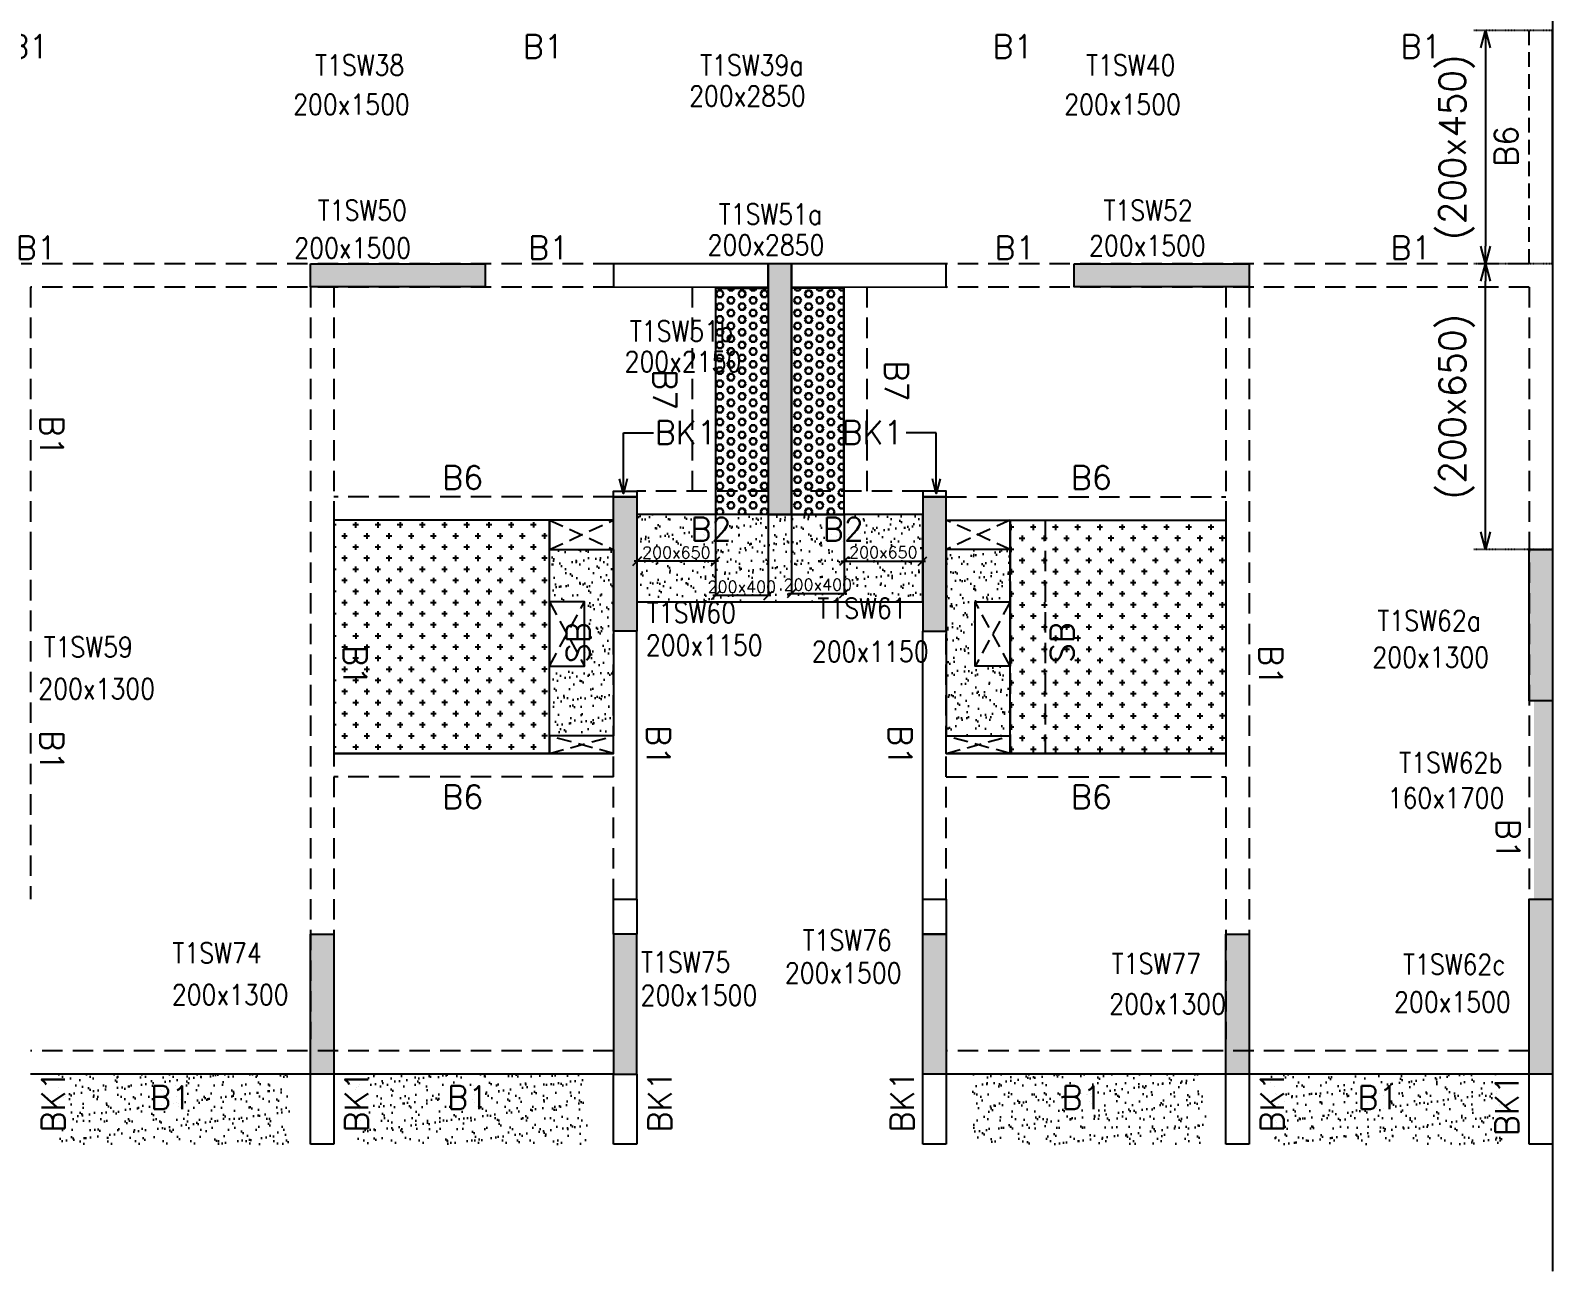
# Model space of a CAD drawing. Header units: millimetres. Extents: x 1078357 to 2594950, y -5122486 to -4636555.
# Drawn here: x 1728150 to 1741200, y -4675773 to -4665131 of the extents above; entities that cross this region are included whole.
import ezdxf

# ---------------------------------------------------------------- set-up
doc = ezdxf.new("R2010")
doc.units = ezdxf.units.MM
doc.header["$PDMODE"] = 35
for name, pattern in [('CONTINOUS', [0]), ('DOT', [0.25, 0, -0.25]), ('HIDDEN', [0.375, 0.25, -0.125]), ('New Retail block$0$CONTINOUS', [0])]:
    doc.linetypes.add(name, pattern=pattern)
doc.layers.get('0').update_dxf_attribs({"lineweight": 0})
doc.layers.get('Defpoints').update_dxf_attribs({"lineweight": 0})
for name, color, linetype, lineweight in [('A-_ANOTDIMA_D-', 6, 'Continuous', 13), ('COL. NO.', 30, 'Continuous', 25), ('COL. SIZE', 7, 'Continuous', 25), ('DIM', 9, 'Continuous', 25), ('HATCH', 8, 'Continuous', 30)]:
    doc.layers.add(name, color=color, linetype=linetype, lineweight=lineweight)
for name, color, linetype in [('B-200x325', 201, 'HIDDEN'), ('DROP SLAB', 8, 'Continuous'), ('EXPANSION JOINT', 10, 'HIDDEN'), ('NON STR. RCC WALL', 6, 'Continuous'), ('S-BEAM', 3, 'HIDDEN'), ('S-BEAM NO.', 6, 'Continuous'), ('S-COLUMN', 1, 'Continuous'), ('S-CUTOUT', 8, 'HIDDEN'), ('S-DIM', 2, 'Continuous'), ('S-SLAB-PROJECTION', 54, 'New Retail block$0$CONTINOUS'), ('SLAB FOLD', 8, 'Continuous')]:
    doc.layers.add(name, color=color, linetype=linetype)
doc.styles.add('Roman', font='romans')
doc.styles.add('ROMANS', font='romans.shx', dxfattribs={"width": 0.85})
doc.dimstyles.new('HARESH', dxfattribs={"dimtxt": 150, "dimasz": 75, "dimexe": 0, "dimexo": 0, "dimgap": 25, "dimtad": 1, "dimdec": 0, "dimdsep": 46, "dimtxsty": 'Roman', "dimblk": 'OBLIQUE', "dimcen": 225, "dimdle": 25, "dimclrd": 2, "dimclre": 2, "dimclrt": 7, "dimadec": 8, "dimazin": 1, "dimtfac": 1, "dimtdec": 0, "dimtmove": 0, "dimatfit": 0, "dimfxl": 1, "dimlwd": -1, "dimlwe": -1, "dimarcsym": 0})
pattern_1 = [(180, (602125.096, 207843.35), (-7e-15, -54.99261315), [31.75, -63.5]), (300, (602125.096, 207843.35), (47.625, 27.4963066), [31.75, -63.5]), (240, (602093.346, 207843.35), (47.625, -27.4963066), [31.75, -63.5])]

# ---------------------------------------------------------------- blocks, each defined once
blk = doc.blocks.new('_Open30')
at = {"color": 0, "linetype": 'ByBlock', "lineweight": -2}
for p, q in [((-1, 0.268), (0, 0)), ((0, 0), (-1, -0.268)), ((0, 0), (-1, 0))]:
    blk.add_line(p, q, dxfattribs=at)
blk = doc.blocks.new('*D1562')
at = {"layer": 'Defpoints', "color": 0, "linetype": 'CONTINOUS', "ltscale": 0.5, "transparency": 16777216}
for p in [(1740626, -4667131), (1741200, -4667131, 0), (1741200, -4669581, 0)]:
    blk.add_point(p, dxfattribs=at)
at = {"layer": 'S-DIM', "color": 2, "linetype": 'DOT', "ltscale": 0.5, "transparency": 16777216}
for p, q in [((1741200, -4667131), (1740526, -4667131)), ((1741200, -4669581), (1740526, -4669581))]:
    blk.add_line(p, q, dxfattribs=at)
at = {"layer": 'S-DIM', "color": 2, "linetype": 'CONTINOUS', "ltscale": 0.5, "transparency": 16777216}
blk.add_line((1740626, -4669431), (1740626, -4667281), dxfattribs=at)
at = {"layer": 'S-DIM', "color": 2, "linetype": 'CONTINOUS', "ltscale": 0.5, "transparency": 16777216, "xscale": 150, "yscale": 150, "zscale": 150}
for p, rotation in [((1740626, -4667131), 90), ((1740626, -4669581), 270)]:
    blk.add_blockref('_Open30', p, dxfattribs=dict(at, rotation=rotation))
at = {"layer": 'S-DIM', "color": 7, "linetype": 'CONTINOUS', "ltscale": 0.5, "transparency": 16777216, "insert": (1740379, -4668356), "char_height": 225, "attachment_point": 5, "rotation": 90, "style": 'Roman'}
blk.add_mtext('(200x650)', dxfattribs=at)
blk = doc.blocks.new('*D1563')
at = {"layer": 'Defpoints', "color": 0, "linetype": 'CONTINOUS', "ltscale": 0.5, "transparency": 16777216}
for p in [(1741200, -4665131, 0), (1740626, -4667131), (1741200, -4667131, 0)]:
    blk.add_point(p, dxfattribs=at)
at = {"layer": 'S-DIM', "color": 2, "linetype": 'DOT', "ltscale": 0.5, "transparency": 16777216}
for p, q in [((1741200, -4665131), (1740526, -4665131)), ((1741200, -4667131), (1740526, -4667131))]:
    blk.add_line(p, q, dxfattribs=at)
at = {"layer": 'S-DIM', "color": 2, "linetype": 'CONTINOUS', "ltscale": 0.5, "transparency": 16777216}
blk.add_line((1740626, -4665281), (1740626, -4666981), dxfattribs=at)
at = {"layer": 'S-DIM', "color": 2, "linetype": 'CONTINOUS', "ltscale": 0.5, "transparency": 16777216, "xscale": 150, "yscale": 150, "zscale": 150}
for p, rotation in [((1740626, -4665131), 90), ((1740626, -4667131), 270)]:
    blk.add_blockref('_Open30', p, dxfattribs=dict(at, rotation=rotation))
at = {"layer": 'S-DIM', "color": 7, "linetype": 'CONTINOUS', "ltscale": 0.5, "transparency": 16777216, "insert": (1740379, -4666131), "char_height": 225, "attachment_point": 5, "rotation": 90, "style": 'Roman'}
blk.add_mtext('(200x450)', dxfattribs=at)
blk = doc.blocks.new('_Oblique')
at = {"color": 0, "linetype": 'ByBlock', "lineweight": -2}
blk.add_line((-0.5, -0.5), (0.5, 0.5), dxfattribs=at)
blk = doc.blocks.new('*D1259')
at = {"layer": 'Defpoints', "color": 0, "ltscale": 700, "transparency": 16777216}
for p in [(1734024, -4669281, 0), (1734474, -4669281, 0), (1734024, -4669976)]:
    blk.add_point(p, dxfattribs=at)
at = {"layer": 'DIM', "color": 2, "ltscale": 700, "transparency": 16777216}
for p, q in [((1734024, -4669281), (1734024, -4669976)), ((1734474, -4669281), (1734474, -4669976)), ((1734499, -4669976), (1733999, -4669976))]:
    blk.add_line(p, q, dxfattribs=at)
at = {"layer": 'DIM', "color": 2, "ltscale": 700, "transparency": 16777216, "xscale": 75, "yscale": 75, "zscale": 75, "rotation": 180}
blk.add_blockref('_Oblique', (1734024, -4669976), dxfattribs=at)
at = {"layer": 'DIM', "color": 2, "ltscale": 700, "transparency": 16777216, "xscale": 75, "yscale": 75, "zscale": 75}
blk.add_blockref('_Oblique', (1734474, -4669976), dxfattribs=at)
at = {"layer": 'DIM', "color": 7, "ltscale": 700, "transparency": 16777216, "insert": (1734249, -4669901), "char_height": 150, "attachment_point": 5, "style": 'Roman'}
blk.add_mtext('{\\H0.666667x;200x400}', dxfattribs=at)
blk = doc.blocks.new('*D1260')
at = {"layer": 'Defpoints', "color": 0, "ltscale": 700, "transparency": 16777216}
for p in [(1733350, -4669281, 0), (1734024, -4669281, 0), (1733350, -4669683)]:
    blk.add_point(p, dxfattribs=at)
at = {"layer": 'DIM', "color": 2, "ltscale": 700, "transparency": 16777216}
for p, q in [((1733350, -4669281), (1733350, -4669683)), ((1734024, -4669281), (1734024, -4669683)), ((1734049, -4669683), (1733325, -4669683))]:
    blk.add_line(p, q, dxfattribs=at)
at = {"layer": 'DIM', "color": 2, "ltscale": 700, "transparency": 16777216, "xscale": 75, "yscale": 75, "zscale": 75, "rotation": 180}
blk.add_blockref('_Oblique', (1733350, -4669683), dxfattribs=at)
at = {"layer": 'DIM', "color": 2, "ltscale": 700, "transparency": 16777216, "xscale": 75, "yscale": 75, "zscale": 75}
blk.add_blockref('_Oblique', (1734024, -4669683), dxfattribs=at)
at = {"layer": 'DIM', "color": 7, "ltscale": 700, "transparency": 16777216, "insert": (1733687, -4669608), "char_height": 150, "attachment_point": 5, "style": 'Roman'}
blk.add_mtext('{\\H0.666667x;200x650}', dxfattribs=at)
blk = doc.blocks.new('*D1261')
at = {"layer": 'Defpoints', "color": 0, "ltscale": 700, "transparency": 16777216}
for p in [(1734674, -4669281, 0), (1735125, -4669281, 0), (1735125, -4669958)]:
    blk.add_point(p, dxfattribs=at)
at = {"layer": 'DIM', "color": 2, "ltscale": 700, "transparency": 16777216}
for p, q in [((1734674, -4669281), (1734674, -4669958)), ((1735125, -4669281), (1735125, -4669958)), ((1734649, -4669958), (1735150, -4669958))]:
    blk.add_line(p, q, dxfattribs=at)
at = {"layer": 'DIM', "color": 2, "ltscale": 700, "transparency": 16777216, "xscale": 75, "yscale": 75, "zscale": 75, "rotation": 180}
blk.add_blockref('_Oblique', (1734674, -4669958), dxfattribs=at)
at = {"layer": 'DIM', "color": 2, "ltscale": 700, "transparency": 16777216, "xscale": 75, "yscale": 75, "zscale": 75}
blk.add_blockref('_Oblique', (1735125, -4669958), dxfattribs=at)
at = {"layer": 'DIM', "color": 7, "ltscale": 700, "transparency": 16777216, "insert": (1734900, -4669883), "char_height": 150, "attachment_point": 5, "style": 'Roman'}
blk.add_mtext('{\\H0.666667x;200x400}', dxfattribs=at)
blk = doc.blocks.new('*D1262')
at = {"layer": 'Defpoints', "color": 0, "ltscale": 700, "transparency": 16777216}
for p in [(1735125, -4669281, 0), (1735799, -4669281, 0), (1735799, -4669681)]:
    blk.add_point(p, dxfattribs=at)
at = {"layer": 'DIM', "color": 2, "ltscale": 700, "transparency": 16777216}
for p, q in [((1735125, -4669281), (1735125, -4669681)), ((1735799, -4669281), (1735799, -4669681)), ((1735100, -4669681), (1735824, -4669681))]:
    blk.add_line(p, q, dxfattribs=at)
at = {"layer": 'DIM', "color": 2, "ltscale": 700, "transparency": 16777216, "xscale": 75, "yscale": 75, "zscale": 75, "rotation": 180}
blk.add_blockref('_Oblique', (1735125, -4669681), dxfattribs=at)
at = {"layer": 'DIM', "color": 2, "ltscale": 700, "transparency": 16777216, "xscale": 75, "yscale": 75, "zscale": 75}
blk.add_blockref('_Oblique', (1735799, -4669681), dxfattribs=at)
at = {"layer": 'DIM', "color": 7, "ltscale": 700, "transparency": 16777216, "insert": (1735462, -4669606), "char_height": 150, "attachment_point": 5, "style": 'Roman'}
blk.add_mtext('{\\H0.666667x;200x650}', dxfattribs=at)
blk = doc.blocks.new('G$CD63B60BD')
at = {"layer": 'COL. NO.', "linetype": 'Continuous', "style": 'ROMANS', "width": 0.85}
for s, p in [('T1SW38', (33940, 8565, -320)), ('T1SW39a', (37242, 8565, -320)), ('T1SW40', (40551, 8565, -320)), ('T1SW50', (33963, 7320, -320)), ('T1SW51a', (37401, 7287, -320)), ('T1SW52', (40700, 7320, -320)), ('T1SW51b', (36639, 6284, -320)), ('T1SW60', (36784, 3871, -320)), ('T1SW61', (38246, 3908, -320)), ('T1SW62a', (43049, 3802, -320)), ('T1SW59', (31613, 3575, -320)), ('T1SW62b', (43235, 2584, -320)), ('T1SW76', (38120, 1062, -320)), ('T1SW74', (32717, 952, -320)), ('T1SW75', (36735, 873, -320)), ('T1SW77', (40770, 861, -320)), ('T1SW62c', (43268, 854, -323))]:
    blk.add_text(s, height=175, dxfattribs=at).set_placement(p)
at = {"layer": 'COL. SIZE', "linetype": 'Continuous', "style": 'ROMANS', "width": 0.85}
for s, p in [('200x1500', (33752, 8228, -320)), ('200x2850', (37147, 8300, -320)), ('200x1500', (40363, 8228, -320)), ('200x2850', (37306, 7022, -320)), ('200x1500', (40576, 7017, -320)), ('200x1500', (33762, 6997, -320)), ('200x2150', (36594, 6023, -320)), ('200x1150', (36776, 3591, -320)), ('200x1150', (38200, 3537, -320)), ('200x1300', (43005, 3488, -320)), ('200x1300', (31567, 3217, -320)), ('160x1700', (43136, 2280, -320)), ('200x1500', (37968, 780, -320)), ('200x1300', (32712, 594, -320)), ('200x1500', (36731, 588, -320)), ('200x1300', (40749, 514, -320)), ('200x1500', (43191, 531, -323))]:
    blk.add_text(s, height=175, dxfattribs=at).set_placement(p)

msp = doc.modelspace()

# ---------------------------------------------------------------- hatches: boundary and pattern name
at = {"layer": 'DROP SLAB'}
h = msp.add_hatch(dxfattribs=at)
h.set_pattern_fill('CROSS', color=8, scale=15, angle=0.03079)
h.set_pattern_definition([(180.03079016, (-8151115.37, 37483640.69), (-95.19879988, -95.30117261), [47.625, -142.875]), (270.03079016, (-8151139.2, 37483664.49), (95.30117261, -95.19879988), [47.625, -142.875])])
h.paths.add_polyline_path([(1732599.6, -4669330.9), (1730749.6, -4669330.9), (1730749.6, -4671330.7), (1732599.6, -4671330.7)])
h = msp.add_hatch(dxfattribs=at)
h.set_pattern_fill('CROSS', color=8, scale=15, angle=0.03079)
h.set_pattern_definition([(180.03079016, (-7053890.66, 32799621.51), (-95.19879988, -95.30117261), [47.625, -142.875]), (270.03079016, (-7053914.48, 32799645.31), (95.30117261, -95.19879988), [47.625, -142.875])])
h.paths.add_polyline_path([(1736549.6, -4669330.9), (1738399.6, -4669330.9), (1738399.6, -4671330.7), (1736549.6, -4671330.7)])
at = {"layer": 'HATCH', "ltscale": 1000}
h = msp.add_hatch(dxfattribs=at)
h.set_pattern_fill('HEX', color=8, scale=10, angle=180)
h.set_pattern_definition(pattern_1)
h.paths.add_polyline_path([(1734474.8, -4667341.4), (1734024.8, -4667341.4), (1734024.8, -4669280.8), (1734474.8, -4669280.8)])
h = msp.add_hatch(dxfattribs=at)
h.set_pattern_fill('HEX', color=8, scale=10, angle=180)
h.set_pattern_definition(pattern_1)
h.paths.add_polyline_path([(1734675.2, -4667341.4), (1735125.2, -4667341.4), (1735125.2, -4669280.8), (1734675.2, -4669280.8)])
at = {"layer": 'HATCH'}
h = msp.add_hatch(dxfattribs=at)
h.set_pattern_fill('AR-SAND', color=8, scale=3, angle=179.97015)
h.set_pattern_definition([(37.47015413, (-3351083.1, 18697427.76), (-4.72361136, 146.8264517), [0, -115.824, 0, -129.54, 0, -123.825]), (7.4701541, (-3351083.1, 18697427.76), (134.9689868, 214.9772528), [0, -62.484, 0, -104.394, 0, -40.005]), (327.4701541, (-3351176.83, 18697427.8), (237.2979035, 0.3075449), [0, -38.1, 0, -137.16, 0, -179.07]), (317.4701541, (-3351176.83, 18697427.8), (229.1017424, 66.759465), [0, -19.05, 0, -89.916, 0, -102.87])])
h.paths.add_polyline_path([(1735799.8, -4669280.8), (1733349.9, -4669280.8), (1733349.9, -4669880.9), (1735799.9, -4669880.9)])
h = msp.add_hatch(dxfattribs=at)
h.set_pattern_fill('AR-SAND', color=8, scale=3, angle=179.97015)
h.set_pattern_definition([(37.47015413, (-3351083.01, 18697427.76), (-4.72361136, 146.8264517), [0, -115.824, 0, -129.54, 0, -123.825]), (7.4701541, (-3351083.01, 18697427.76), (134.9689868, 214.9772528), [0, -62.484, 0, -104.394, 0, -40.005]), (327.4701541, (-3351176.74, 18697427.8), (237.2979035, 0.3075449), [0, -38.1, 0, -137.16, 0, -179.07]), (317.4701541, (-3351176.74, 18697427.8), (229.1017424, 66.759465), [0, -19.05, 0, -89.916, 0, -102.87])])
h.paths.add_polyline_path([(1735799.9, -4669280.8), (1733349.9, -4669280.8), (1733350, -4670030.8), (1735800, -4670030.8)])
h = msp.add_hatch(dxfattribs=at)
h.set_pattern_fill('AR-SAND', color=8, scale=3, angle=359.97015)
h.set_pattern_definition([(37.47015413, (-4472244.2, 23605394.69), (-4.72361136, 146.8264517), [0, -115.824, 0, -129.54, 0, -123.825]), (7.4701541, (-4472244.2, 23605394.7), (134.9689868, 214.9772528), [0, -62.484, 0, -104.394, 0, -40.005]), (327.47015413, (-4472337.93, 23605394.74), (237.29790347, 0.3075449), [0, -38.1, 0, -137.16, 0, -179.07]), (317.4701541, (-4472337.93, 23605394.74), (229.1017424, 66.759465), [0, -19.05, 0, -89.916, 0, -102.87])])
h.paths.add_polyline_path([(1733148.9, -4671180.9), (1732598.9, -4671180.9), (1732598.9, -4670580.9), (1732898.9, -4670580.9), (1732898.9, -4670030.9), (1732598.9, -4670031), (1732598.9, -4669580.9), (1733148.9, -4669580.9)])
h = msp.add_hatch(dxfattribs=at)
h.set_pattern_fill('AR-SAND', color=8, scale=3, angle=180.02985)
h.set_pattern_definition([(37.47015413, (-4472243.43, 23605394.62), (-4.72361136, 146.8264517), [0, -115.824, 0, -129.54, 0, -123.825]), (7.4701541, (-4472243.43, 23605394.62), (134.9689868, 214.9772528), [0, -62.484, 0, -104.394, 0, -40.005]), (327.47015413, (-4472337.15, 23605394.67), (237.29790347, 0.3075449), [0, -38.1, 0, -137.16, 0, -179.07]), (317.4701541, (-4472337.15, 23605394.67), (229.1017424, 66.759465), [0, -19.05, 0, -89.916, 0, -102.87])])
h.paths.add_polyline_path([(1735999.6, -4671180.8), (1736549.6, -4671180.8), (1736549.6, -4670580.8), (1736249.6, -4670580.8), (1736249.6, -4670030.8), (1736549.6, -4670030.9), (1736549.6, -4669580.8), (1735999.6, -4669580.8)])
h = msp.add_hatch(dxfattribs=at)
h.set_pattern_fill('AR-SAND', color=8, scale=3, angle=179.97015)
h.set_pattern_definition([(37.47015413, (-3349758.1, 18697427.77), (-4.72361136, 146.8264517), [0, -115.824, 0, -129.54, 0, -123.825]), (7.4701541, (-3349758.1, 18697427.77), (134.9689868, 214.9772528), [0, -62.484, 0, -104.394, 0, -40.005]), (327.4701541, (-3349851.83, 18697427.82), (237.2979035, 0.3075449), [0, -38.1, 0, -137.16, 0, -179.07]), (317.4701541, (-3349851.83, 18697427.82), (229.1017424, 66.759465), [0, -19.05, 0, -89.916, 0, -102.87])])
h.paths.add_polyline_path([(1730374.9, -4674080.9), (1728374.9, -4674080.9), (1728374.9, -4674680.9), (1730374.9, -4674680.9)])
h = msp.add_hatch(dxfattribs=at)
h.set_pattern_fill('AR-SAND', color=8, scale=3, angle=179.97015)
h.set_pattern_definition([(37.47015413, (-3352308.1, 18697427.77), (-4.72361136, 146.8264517), [0, -115.824, 0, -129.54, 0, -123.825]), (7.4701541, (-3352308.1, 18697427.77), (134.9689868, 214.9772528), [0, -62.484, 0, -104.394, 0, -40.005]), (327.4701541, (-3352401.83, 18697427.82), (237.2979035, 0.3075449), [0, -38.1, 0, -137.16, 0, -179.07]), (317.4701541, (-3352401.83, 18697427.82), (229.1017424, 66.759465), [0, -19.05, 0, -89.916, 0, -102.87])])
h.paths.add_polyline_path([(1732924.9, -4674080.9), (1730924.9, -4674080.9), (1730924.9, -4674680.9), (1732924.9, -4674680.9)])
h = msp.add_hatch(dxfattribs=at)
h.set_pattern_fill('AR-SAND', color=8, scale=3, angle=179.97015)
h.set_pattern_definition([(37.47015413, (-3357608.1, 18697427.77), (-4.72361136, 146.8264517), [0, -115.824, 0, -129.54, 0, -123.825]), (7.4701541, (-3357608.1, 18697427.77), (134.9689868, 214.9772528), [0, -62.484, 0, -104.394, 0, -40.005]), (327.4701541, (-3357701.83, 18697427.82), (237.2979035, 0.3075449), [0, -38.1, 0, -137.16, 0, -179.07]), (317.4701541, (-3357701.83, 18697427.82), (229.1017424, 66.759465), [0, -19.05, 0, -89.916, 0, -102.87])])
h.paths.add_polyline_path([(1738224.9, -4674080.9), (1736224.9, -4674080.9), (1736224.9, -4674680.9), (1738224.9, -4674680.9)])
h = msp.add_hatch(dxfattribs=at)
h.set_pattern_fill('AR-SAND', color=8, scale=3, angle=179.97015)
h.set_pattern_definition([(37.47015413, (-3360158.1, 18697427.77), (-4.72361136, 146.8264517), [0, -115.824, 0, -129.54, 0, -123.825]), (7.4701541, (-3360158.1, 18697427.77), (134.9689868, 214.9772528), [0, -62.484, 0, -104.394, 0, -40.005]), (327.4701541, (-3360251.83, 18697427.82), (237.2979035, 0.3075449), [0, -38.1, 0, -137.16, 0, -179.07]), (317.4701541, (-3360251.83, 18697427.82), (229.1017424, 66.759465), [0, -19.05, 0, -89.916, 0, -102.87])])
h.paths.add_polyline_path([(1740774.9, -4674080.9), (1738774.9, -4674080.9), (1738774.9, -4674680.9), (1740774.9, -4674680.9)])
at = {"layer": 'S-COLUMN', "lineweight": 25}
h = msp.add_hatch(color=1, dxfattribs=at)
h.dxf.hatch_style = 1
h.paths.add_polyline_path([(1730549.7, -4667130.8), (1732049.7, -4667130.8), (1732049.7, -4667330.8), (1730549.7, -4667330.8)])
h = msp.add_hatch(color=1, dxfattribs=at)
h.dxf.hatch_style = 1
h.paths.add_polyline_path([(1734474.7, -4669280.8), (1734674.7, -4669280.8), (1734674.7, -4667130.8), (1734474.7, -4667130.8)])
h = msp.add_hatch(color=1, dxfattribs=at)
h.dxf.hatch_style = 1
h.paths.add_polyline_path([(1737099.7, -4667130.8), (1738599.7, -4667130.8), (1738599.7, -4667330.8), (1737099.7, -4667330.8)])
at = {"layer": 'S-COLUMN', "lineweight": 25, "extrusion": (-1.00316e-06, -1.91639e-11, 1)}
h = msp.add_hatch(color=1, dxfattribs=at)
h.dxf.hatch_style = 1
h.paths.add_polyline_path([(1733149.7, -4669130.9), (1733349.7, -4669130.9), (1733349.7, -4670280.9), (1733149.7, -4670280.9)])
at = {"layer": 'S-COLUMN', "lineweight": 25}
h = msp.add_hatch(color=1, dxfattribs=at)
h.dxf.hatch_style = 1
h.paths.add_polyline_path([(1735999.7, -4669130.9), (1735799.7, -4669130.9), (1735799.7, -4670280.9), (1735999.7, -4670280.9)])
h = msp.add_hatch(color=1, dxfattribs=at)
h.dxf.hatch_style = 1
h.paths.add_polyline_path([(1740999.7, -4669580.8), (1741199.7, -4669580.8), (1741199.7, -4670880.8), (1740999.7, -4670880.8)])
at = {"layer": 'S-COLUMN', "lineweight": 25, "extrusion": (1.00316e-06, -2.11765e-11, 1)}
h = msp.add_hatch(color=1, dxfattribs=at)
h.dxf.hatch_style = 1
h.paths.add_polyline_path([(1741199.6, -4672580.9), (1741039.6, -4672580.9), (1741039.6, -4670880.9), (1741199.6, -4670880.9)])
at = {"layer": 'S-COLUMN', "lineweight": 25}
h = msp.add_hatch(color=1, dxfattribs=at)
h.dxf.hatch_style = 1
h.paths.add_polyline_path([(1741199.6, -4674080.9), (1740999.6, -4674080.9), (1740999.6, -4672580.8), (1741199.6, -4672580.8)])
h = msp.add_hatch(color=1, dxfattribs=at)
h.dxf.hatch_style = 1
h.paths.add_polyline_path([(1730749.6, -4672880.8), (1730749.6, -4674080.9), (1730549.6, -4674080.9), (1730549.6, -4672880.8)])
at = {"layer": 'S-COLUMN', "lineweight": 25, "extrusion": (-1.00316e-06, -1.91639e-11, 1)}
h = msp.add_hatch(color=1, dxfattribs=at)
h.dxf.hatch_style = 1
h.paths.add_polyline_path([(1733149.6, -4674080.9), (1733349.6, -4674080.9), (1733349.6, -4672880.9), (1733149.6, -4672880.9)])
at = {"layer": 'S-COLUMN', "lineweight": 25}
h = msp.add_hatch(color=1, dxfattribs=at)
h.dxf.hatch_style = 1
h.paths.add_polyline_path([(1735999.6, -4672880.8), (1735999.6, -4674080.9), (1735799.6, -4674080.9), (1735799.6, -4672880.8)])
h = msp.add_hatch(color=1, dxfattribs=at)
h.dxf.hatch_style = 1
h.paths.add_polyline_path([(1738599.6, -4672880.8), (1738599.6, -4674080.9), (1738399.6, -4674080.9), (1738399.6, -4672880.8)])

# ---------------------------------------------------------------- linework, layer by layer
at = {"layer": 'DROP SLAB', "color": 3, "linetype": 'CONTINOUS', "ltscale": 500, "elevation": 0}
for points in [[(1732599.6, -4669330.9), (1730749.6, -4669330.9), (1730749.6, -4671330.7), (1732599.6, -4671330.7)], [(1732599.7, -4669580.8), (1733149.5, -4669580.8), (1733149.5, -4669330.8), (1732599.7, -4669330.8)], [(1736549.6, -4669580.8), (1735999.8, -4669580.8), (1735999.8, -4669330.8), (1736549.6, -4669330.8)], [(1736549.6, -4669330.9), (1738399.6, -4669330.9), (1738399.6, -4671330.7), (1736549.6, -4671330.7)], [(1732599.6, -4670580.9), (1732899.6, -4670580.9), (1732899.6, -4670030.9), (1732599.6, -4670030.9)], [(1736549.6, -4670580.8), (1736249.6, -4670580.8), (1736249.6, -4670030.8), (1736549.6, -4670030.8)], [(1732599.2, -4671330.6), (1733149.2, -4671330.6), (1733149.2, -4671180.8), (1732599.2, -4671180.8)], [(1736549.6, -4671330.6), (1735999.6, -4671330.6), (1735999.6, -4671180.8), (1736549.6, -4671180.8)]]:
    msp.add_lwpolyline(points, close=True, dxfattribs=at)
at = {"layer": 'EXPANSION JOINT'}
msp.add_line((1741199.9, -4655440.9, 0), (1741199.9, -4675773.4, 0), dxfattribs=at)
msp.add_line((1741199.9, -4655440.9, 0), (1741199.9, -4675773.4, 0), dxfattribs=at)
at = {"layer": 'NON STR. RCC WALL', "elevation": 0}
for points in [[(1734474.7, -4667131.4), (1733149.7, -4667131.2), (1733149.7, -4667330.6), (1734474.7, -4667330.9)], [(1735999.7, -4667131.4), (1734674.7, -4667131.2), (1734674.7, -4667330.6), (1735999.7, -4667330.9)], [(1733349.6, -4672580.8), (1733349.6, -4672880.8), (1733149.6, -4672880.8), (1733149.6, -4672580.8)], [(1735999.6, -4672580.8), (1735999.6, -4672880.8), (1735799.6, -4672880.8), (1735799.6, -4672580.8)]]:
    msp.add_lwpolyline(points, close=True, dxfattribs=at)
at = {"layer": 'S-BEAM', "linetype": 'HIDDEN', "ltscale": 500}
msp.add_line((1740999.9, -4667130.9, 0), (1740999.9, -4665130.8, 0), dxfattribs=at)
at = {"layer": 'S-BEAM', "linetype": 'Continuous', "ltscale": 500}
msp.add_line((1741199.9, -4667130.9, 0), (1741199.9, -4665130.9, 0), dxfattribs=at)
at = {"layer": 'S-BEAM', "linetype": 'HIDDEN', "ltscale": 700}
for p, q in [((1733149.9, -4667130.9, 0), (1722293.2, -4667130.9, 0)), ((1740999.9, -4667130.9, 0), (1735999.9, -4667130.9, 0)), ((1733149.9, -4667330.9, 0), (1728149.9, -4667330.9, 0)), ((1728149.9, -4667330.9, 0), (1728149.9, -4669580.8, 0)), ((1730549.9, -4667330.9, 0), (1730549.9, -4673780.8, 0)), ((1730749.9, -4667330.9, 0), (1730749.9, -4673780.8, 0)), ((1740999.9, -4667330.9, 0), (1735999.9, -4667330.9, 0)), ((1738399.9, -4667330.9, 0), (1738399.9, -4673780.8, 0)), ((1738599.9, -4667330.9, 0), (1738599.9, -4673780.8, 0)), ((1740999.9, -4667330.9, 0), (1740999.9, -4672580.8, 0)), ((1734474.9, -4669080.8, 0), (1733349.9, -4669080.8, 0)), ((1735799.9, -4669080.8, 0), (1734674.9, -4669080.8, 0)), ((1736549.7, -4669331.1, 0), (1736549.7, -4671330.9, 0)), ((1736849.7, -4669331.1, 0), (1736849.7, -4671330.9, 0)), ((1728149.9, -4669580.8, 0), (1728149.9, -4672580.8, 0)), ((1733149.9, -4672580.8, 0), (1733149.9, -4670280.8, 0)), ((1735999.9, -4672580.8, 0), (1735999.9, -4670280.8, 0)), ((1733149.9, -4673880.8, 0), (1728149.9, -4673880.8, 0)), ((1740999.9, -4673880.8, 0), (1735999.9, -4673880.8, 0))]:
    msp.add_line(p, q, dxfattribs=at)
at = {"layer": 'S-BEAM', "linetype": 'CONTINOUS', "ltscale": 700}
for p, q in [((1741199.9, -4667130.9, 0), (1741199.9, -4672580.8, 0)), ((1733349.9, -4672580.8, 0), (1733349.9, -4670280.8, 0)), ((1735799.9, -4672580.8, 0), (1735799.9, -4670280.8, 0)), ((1733149.9, -4674080.8, 0), (1728149.9, -4674080.8, 0)), ((1730549.6, -4674680.8, 0), (1730549.6, -4674080.8, 0)), ((1730749.6, -4674080.8, 0), (1730749.6, -4674680.8, 0)), ((1733149.6, -4674680.8, 0), (1733149.6, -4674080.8, 0)), ((1733349.6, -4674080.8, 0), (1733349.6, -4674680.8, 0)), ((1735799.6, -4674680.8, 0), (1735799.6, -4674080.8, 0)), ((1735999.6, -4674080.8, 0), (1735999.6, -4674680.8, 0)), ((1740999.9, -4674080.8, 0), (1735999.9, -4674080.8, 0)), ((1738399.6, -4674680.8, 0), (1738399.6, -4674080.8, 0)), ((1738599.6, -4674080.8, 0), (1738599.6, -4674680.8, 0)), ((1740999.6, -4674680.8, 0), (1740999.6, -4674080.8, 0)), ((1741199.6, -4674080.8, 0), (1741199.6, -4674680.8, 0)), ((1730749.6, -4674680.8, 0), (1730549.6, -4674680.8, 0)), ((1733349.6, -4674680.8, 0), (1733149.6, -4674680.8, 0)), ((1735999.6, -4674680.8, 0), (1735799.6, -4674680.8, 0)), ((1738599.6, -4674680.8, 0), (1738399.6, -4674680.8, 0)), ((1741199.6, -4674680.8, 0), (1740999.6, -4674680.8, 0))]:
    msp.add_line(p, q, dxfattribs=at)
at = {"layer": 'S-BEAM', "ltscale": 700}
for p, q in [((1733824.7, -4669081, 0), (1733824.7, -4667331, 0)), ((1735324.9, -4669081, 0), (1735324.9, -4667331, 0)), ((1733149.6, -4669130.9, 0), (1730749.8, -4669130.9, 0)), ((1735999.9, -4669130.9, 0), (1738399.8, -4669130.9, 0)), ((1733149.8, -4671530.7, 0), (1730749.8, -4671530.7, 0)), ((1735999.8, -4671530.7, 0), (1738399.8, -4671530.7, 0))]:
    msp.add_line(p, q, dxfattribs=at)
at = {"layer": 'S-BEAM', "linetype": 'Continuous', "ltscale": 700}
for p, q in [((1734024.7, -4669081, 0), (1734024.7, -4667341.6, 0)), ((1735124.9, -4669081, 0), (1735124.9, -4667341.6, 0)), ((1733149.6, -4669330.9, 0), (1730749.8, -4669330.9, 0)), ((1735799.8, -4669280.8, 0), (1733349.9, -4669280.8, 0)), ((1736000, -4669330.9, 0), (1738399.8, -4669330.9, 0)), ((1733149.8, -4671330.7, 0), (1730749.8, -4671330.7, 0)), ((1735999.8, -4671330.7, 0), (1738399.8, -4671330.7, 0))]:
    msp.add_line(p, q, dxfattribs=at)
at = {"layer": 'S-BEAM', "linetype": 'Continuous', "ltscale": 700, "elevation": 0}
for points in [[(1733349.9, -4669130.9), (1733149.9, -4669130.9), (1733149.9, -4669080.7), (1733349.9, -4669080.7)], [(1735799.9, -4669130.9), (1735999.9, -4669130.9), (1735999.9, -4669080.7), (1735799.9, -4669080.7)]]:
    msp.add_lwpolyline(points, close=True, dxfattribs=at)
at = {"layer": 'S-COLUMN', "color": 1, "lineweight": 25, "elevation": 0}
for points in [[(1730549.7, -4667130.8), (1732049.7, -4667130.8), (1732049.7, -4667330.8), (1730549.7, -4667330.8)], [(1734474.7, -4669280.8), (1734674.7, -4669280.8), (1734674.7, -4667130.8), (1734474.7, -4667130.8)], [(1737099.7, -4667130.8), (1738599.7, -4667130.8), (1738599.7, -4667330.8), (1737099.7, -4667330.8)], [(1735999.7, -4669130.9), (1735799.7, -4669130.9), (1735799.7, -4670280.9), (1735999.7, -4670280.9)], [(1740999.7, -4669580.8), (1741199.7, -4669580.8), (1741199.7, -4670880.8), (1740999.7, -4670880.8)], [(1741199.6, -4674080.9), (1740999.6, -4674080.9), (1740999.6, -4672580.8), (1741199.6, -4672580.8)], [(1730549.6, -4672880.8), (1730749.6, -4672880.8), (1730749.6, -4674080.9), (1730549.6, -4674080.9)], [(1735999.6, -4674080.9), (1735799.6, -4674080.9), (1735799.6, -4672880.8), (1735999.6, -4672880.8)], [(1738399.6, -4672881.1), (1738599.6, -4672881.1), (1738599.6, -4674080.9), (1738399.6, -4674080.9)]]:
    msp.add_lwpolyline(points, close=True, dxfattribs=at)
at = {"layer": 'S-COLUMN', "color": 1, "lineweight": 25, "extrusion": (-1.00316e-06, -1.91639e-11, 1), "elevation": -1.7}
for points in [[(1733149.7, -4669130.9), (1733349.7, -4669130.9), (1733349.7, -4670280.9), (1733149.7, -4670280.9)], [(1733149.6, -4674080.9), (1733349.6, -4674080.9), (1733349.6, -4672880.8), (1733149.6, -4672880.8)]]:
    msp.add_lwpolyline(points, close=True, dxfattribs=at)
at = {"layer": 'S-CUTOUT', "ltscale": 500}
for p, q in [((1732599.7, -4669580.8, 0), (1733149.5, -4669330.8, 0)), ((1732599.7, -4669330.8, 0), (1733149.7, -4669580.8, 0)), ((1736549.6, -4669330.8, 0), (1735999.6, -4669580.8, 0)), ((1736549.6, -4669580.8, 0), (1735999.8, -4669330.8, 0)), ((1732599.5, -4670580.9, 0), (1732899.6, -4670030.9, 0)), ((1732599.5, -4670030.9, 0), (1732899.6, -4670580.9, 0)), ((1736549.7, -4670580.8, 0), (1736249.6, -4670030.8, 0)), ((1736549.7, -4670030.8, 0), (1736249.6, -4670580.8, 0)), ((1733149.2, -4671330.8, 0), (1732599.2, -4671180.8, 0)), ((1732600, -4671330.6, 0), (1733149.2, -4671180.8, 0)), ((1736548.8, -4671330.6, 0), (1735999.6, -4671180.8, 0)), ((1735999.6, -4671330.8, 0), (1736549.6, -4671180.8, 0))]:
    msp.add_line(p, q, dxfattribs=at)
at = {"layer": 'S-SLAB-PROJECTION', "elevation": 0}
msp.add_lwpolyline([(1735799.9, -4669280.8), (1733349.9, -4669280.8), (1733350, -4670030.8), (1735800, -4670030.8)], close=True, dxfattribs=at)
at = {"layer": 'SLAB FOLD', "color": 8, "ltscale": 1000, "elevation": 0}
for points in [[(1734024.7, -4667341.4), (1734474.7, -4667341.4), (1734474.7, -4669280.8), (1734024.7, -4669280.8)], [(1735125, -4667341.4), (1734674.8, -4667341.4), (1734674.8, -4669280.8), (1735125, -4669280.8)]]:
    msp.add_lwpolyline(points, close=True, dxfattribs=at)
for points in [[(1733148.9, -4671180.9), (1732598.9, -4671180.9), (1732598.9, -4670580.9), (1732898.9, -4670580.9), (1732898.9, -4670030.9), (1732598.9, -4670031), (1732598.9, -4669580.9), (1733148.9, -4669580.9), (1733148.9, -4671180.9)], [(1735999.6, -4671180.8), (1736549.6, -4671180.8), (1736549.6, -4670580.8), (1736249.6, -4670580.8), (1736249.6, -4670030.8), (1736549.6, -4670030.9), (1736549.6, -4669580.8), (1735999.6, -4669580.8), (1735999.6, -4671180.8)]]:
    msp.add_lwpolyline(points, dxfattribs=at)

# ---------------------------------------------------------------- block references
at = {"layer": 'A-_ANOTDIMA_D-', "color": 2, "ltscale": 700}
msp.add_blockref('G$CD63B60BD', (1696650, -4674080.9, 0), dxfattribs=at)

# ---------------------------------------------------------------- texts
at = {"layer": 'B-200x325', "linetype": 'Continuous', "ltscale": 700, "style": 'ROMANS'}
for rotation, p in [(359.99945, (1731680.3, -4669065.7, -2.7)), (0.00134, (1737069.3, -4669065.7, -2.7)), (359.99945, (1731680.3, -4671802.8, -2.7)), (0.00134, (1737069.3, -4671802.8, -2.7))]:
    msp.add_text('B6', height=200, rotation=rotation, dxfattribs=at).set_placement(p)
at = {"layer": 'S-BEAM NO.', "linetype": 'HIDDEN', "ltscale": 500, "style": 'ROMANS'}
for s, rotation, p in [('B1', 359.99906, (1727957.4, -4665367.9, -2.7)), ('B1', 359.99906, (1732372.7, -4665368, -2.7)), ('B1', 359.99906, (1736397.2, -4665368, -2.7)), ('B1', 359.99906, (1739895.7, -4665368, -2.7)), ('B6', 90, (1740903.3, -4666300.7, -2.7)), ('B1', 0.00094, (1728024.3, -4667093.6, -2.7)), ('B1', 0.00094, (1732418.3, -4667093.6, -2.7)), ('B1', 0.00094, (1736416, -4667093.6, -2.7)), ('B1', 0.00094, (1739810.6, -4667093.6, -2.7)), ('B1', 269.99906, (1728233, -4668432.8, -2.7)), ('B1', 269.99906, (1730833.7, -4670402.1, -2.7)), ('B1', 269.99906, (1738683.7, -4670402.1, -2.7)), ('B1', 269.99906, (1733433.8, -4671087.1, -2.7)), ('B1', 269.99906, (1735507.1, -4671087.1, -2.7)), ('B1', 269.99906, (1728233.8, -4671131.2, -2.7)), ('B1', 269.99906, (1740719.6, -4671890.8, -2.7)), ('B1', 0.00094, (1729175.2, -4674381.1, -2.7)), ('B1', 0.00094, (1731723.8, -4674381.1, -2.7)), ('B1', 0.00094, (1736989.7, -4674381.1, -2.7)), ('B1', 0.00094, (1739527, -4674381.2, -2.7))]:
    msp.add_text(s, height=200, rotation=rotation, dxfattribs=at).set_placement(p)
at = {"layer": 'S-BEAM NO.', "linetype": 'Continuous', "ltscale": 700, "style": 'ROMANS'}
for s, rotation, p in [('B7', 269.99906, (1735473.9, -4667960.2, -2.7)), ('B7', 269.99906, (1733489.9, -4668036.6, -2.7)), ('BK1', 0.00094, (1733503, -4668678.2, -2.7)), ('BK1', 359.99906, (1735103.9, -4668678.2, -2.7)), ('SB', 90.00094, (1732944.4, -4670555.2, -2.7)), ('SB', 90.00094, (1737094.4, -4670555.2, -2.7))]:
    msp.add_text(s, height=200, rotation=rotation, dxfattribs=at).set_placement(p)
at = {"layer": 'S-BEAM NO.', "linetype": 'Continuous', "ltscale": 500, "style": 'ROMANS'}
for p in [(1733807.7, -4669508.8, -2.7), (1734944.4, -4669508.8, -2.7)]:
    msp.add_text('B2', height=200, dxfattribs=at).set_placement(p)
at = {"layer": 'S-BEAM NO.', "linetype": 'CONTINOUS', "ltscale": 700, "style": 'ROMANS'}
for p in [(1728445.3, -4674580.5, 50), (1731045.3, -4674580.5, 50), (1733645.3, -4674580.5, 50), (1735722.5, -4674580.5, 50), (1738895.3, -4674580.5, 50), (1740909, -4674611.2, 50)]:
    msp.add_text('BK1', height=200, rotation=90, dxfattribs=at).set_placement(p)

# ---------------------------------------------------------------- dimensions: what is measured, and where the dimension line sits
at = {"layer": 'DIM', "ltscale": 700}
for base, p1, p2, picture, middle in [((1733349.7, -4669683.4, 0), (1734024.3, -4669281.3, 0), (1733349.7, -4669281.4, 0), '*D1260', (1733687, -4669608.4, 0)), ((1735799.5, -4669681.4, 0), (1735124.6, -4669281.4, 0), (1735799.5, -4669281.4, 0), '*D1262', (1735462, -4669606.4, 0))]:
    dim = msp.add_linear_dim(base=base, p1=p1, p2=p2, text='{\\H0.666667x;200x650}', dimstyle='HARESH', override={"dimtxsty": 'Roman', "dimtmove": 1}, dxfattribs=at)
    dim.commit()
    dim.dimension.update_dxf_attribs({"geometry": picture, "text_midpoint": middle})
for base, p1, p2, picture, middle in [((1734024.3, -4669976.4, 0), (1734474.4, -4669281.3, 0), (1734024.3, -4669281.3, 0), '*D1259', (1734249.4, -4669976.4, 0)), ((1735124.6, -4669958.1, 0), (1734674.5, -4669281.3, 0), (1735124.6, -4669281.4, 0), '*D1261', (1734899.5, -4669958.1, 0))]:
    dim = msp.add_linear_dim(base=base, p1=p1, p2=p2, text='{\\H0.666667x;200x400}', dimstyle='HARESH', override={"dimtxsty": 'Roman'}, dxfattribs=at)
    dim.commit()
    dim.dimension.update_dxf_attribs({"geometry": picture, "text_midpoint": middle, "dimtype": 160})
at = {"layer": 'S-DIM', "linetype": 'CONTINOUS', "ltscale": 0.5}
for p1, angle, text, picture, middle in [((1741199.9, -4665130.9, 0), 90, '(200x450)', '*D1563', (1740379.4, -4666130.9, 0)), ((1741199.9, -4669580.8, 0), 270, '(200x650)', '*D1562', (1740379.4, -4668355.8, 0))]:
    dim = msp.add_linear_dim(base=(1740625.8, -4667130.9, 0), p1=p1, p2=(1741199.9, -4667130.9, 0), angle=angle, text=text, dimstyle='HARESH', override={"dimtxt": 225, "dimasz": 150, "dimexe": 100, "dimgap": 75, "dimtxsty": 'Roman', "dimblk1": 'Open30', "dimblk2": 'Open30', "dimsah": 1, "dimdle": 1, "dimfxl": 500, "dimarcsym": 1}, dxfattribs=at)
    dim.commit()
    dim.dimension.update_dxf_attribs({"geometry": picture, "text_midpoint": middle})

# ---------------------------------------------------------------- leaders
at = {"layer": 'S-BEAM NO.', "linetype": 'Continuous', "ltscale": 700}
for points in [[(1733233.4, -4669100.6, 0), (1733233.4, -4668580.5, 0), (1733492.3, -4668580.5, 0)], [(1735916.4, -4669100.6, 0), (1735916.4, -4668580.5, 0), (1735657.6, -4668580.5, 0)]]:
    msp.add_leader(points, dimstyle='HARESH', override={"dimasz": 125, "dimgap": 25, "dimtad": 0, "dimldrblk": 'Open30'}, dxfattribs=at)

doc.saveas('drawing.dxf')
